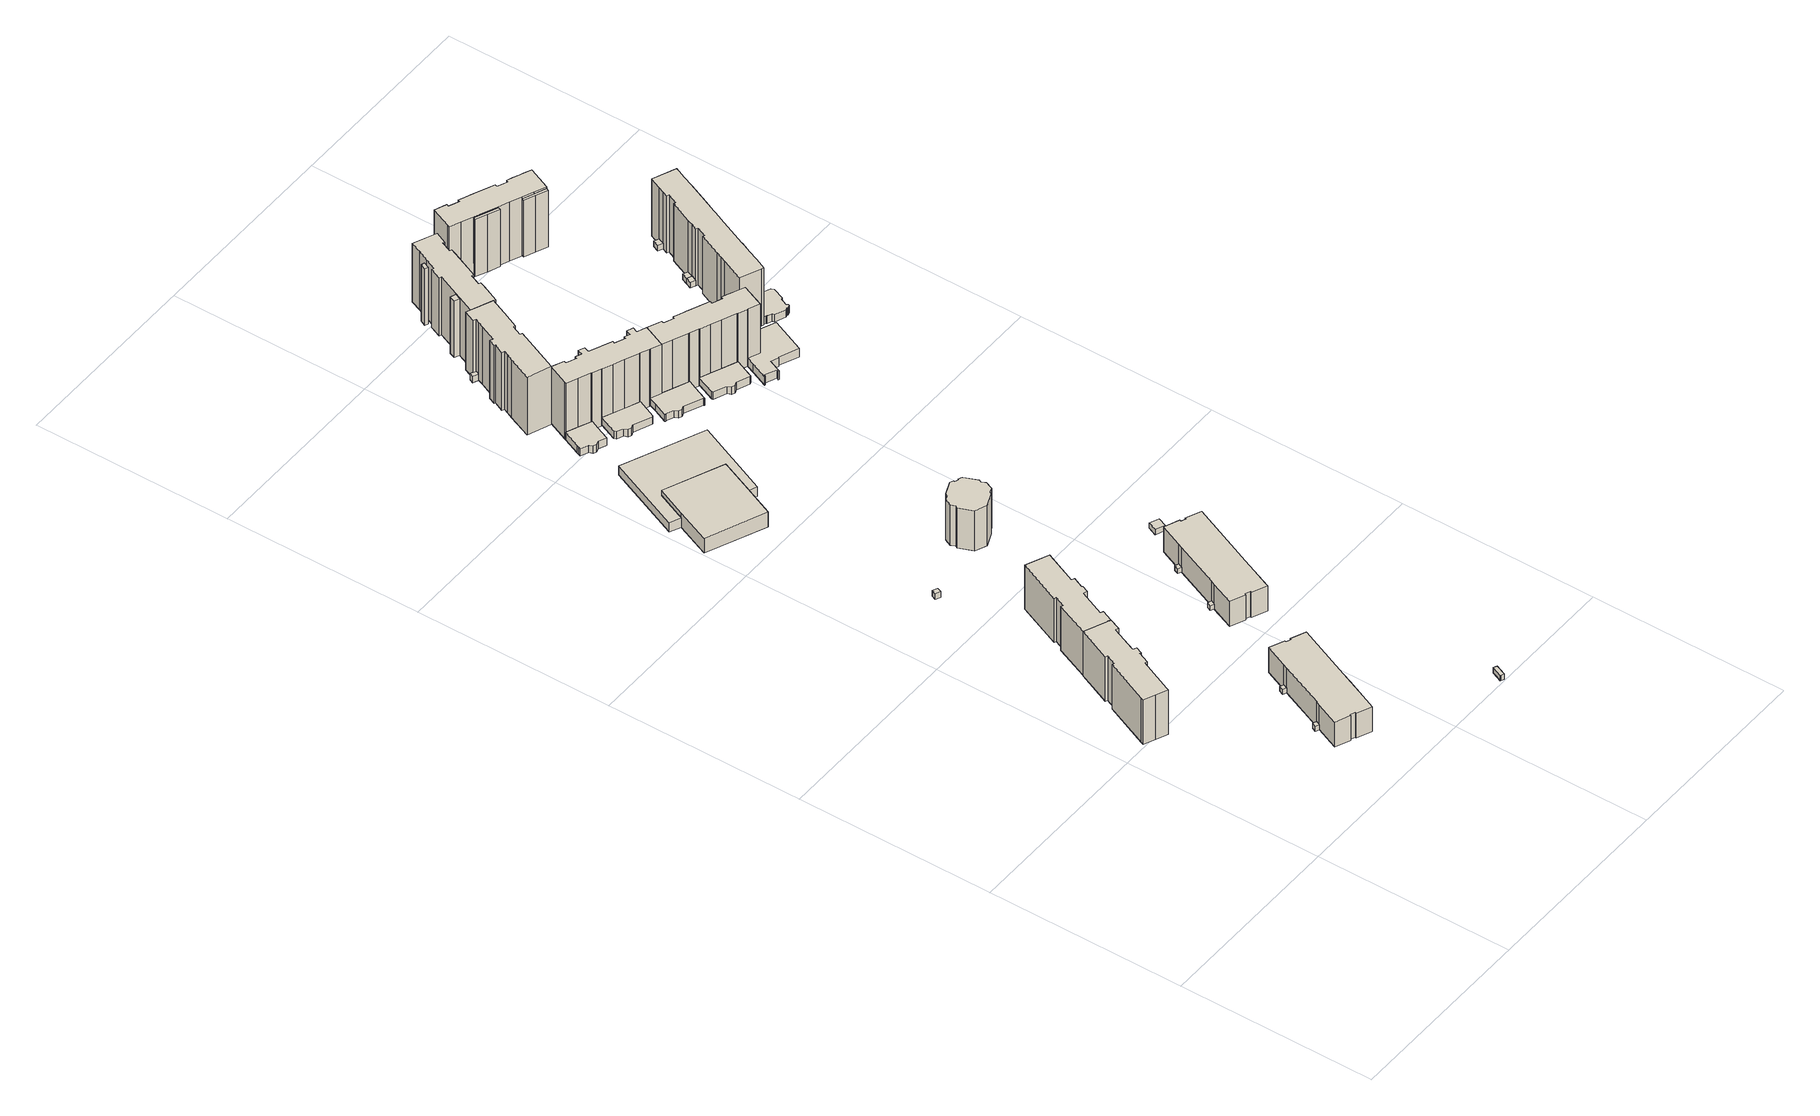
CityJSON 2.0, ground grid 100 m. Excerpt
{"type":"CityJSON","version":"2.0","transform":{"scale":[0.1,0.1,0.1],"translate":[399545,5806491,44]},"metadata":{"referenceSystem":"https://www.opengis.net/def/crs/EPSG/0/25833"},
"CityObjects":{
"building1":{"type":"Building","attributes":{"Gemeindeschluessel":"11000009","BezugspunktDach":"2200","function":"31001_1010","measuredHeight":25.86,"storeysAboveGround":8},"address":[{"country":"Germany","locality":"Berlin","thoroughfareNumber":"9, 9A","thoroughfareName":"Uranusstraße"}],"geometry":[{"type":"Solid","lod":"1","boundaries":[[[[0,1,2,3,4,5,6,7,8,9,10,11,12,13,14,15,16,17,18,19,20]],[[21,22,23,24,25,26,27,28,29,30,31,32,33,34,35,36,37,38,39,40,41]],[[21,41,20,19]],[[22,21,19,18]],[[23,22,18,17]],[[24,23,17,16]],[[25,24,16,15]],[[26,25,15,14]],[[27,26,14,13]],[[28,27,13,12]],[[29,28,12,11]],[[30,29,11,10]],[[31,30,10,9]],[[32,31,9,8]],[[33,32,8,7]],[[34,33,7,6]],[[35,34,6,5]],[[36,35,5,4]],[[37,36,4,3]],[[38,37,3,2]],[[39,38,2,1]],[[40,39,1,0]],[[41,40,0,20]]]]}]},
"building2":{"type":"Building","attributes":{"Gemeindeschluessel":"11000009","BezugspunktDach":"2200","function":"51009_1610","measuredHeight":2.92,"storeysAboveGround":0},"address":[{"country":"Germany","locality":"Berlin"}],"geometry":[{"type":"Solid","lod":"1","boundaries":[[[[42,43,44,45]],[[46,47,48,49]],[[46,49,45,44]],[[47,46,44,43]],[[48,47,43,42]],[[49,48,42,45]]]]}]},
"building3":{"type":"Building","attributes":{"name":"Anne-Frank-Schule","Gemeindeschluessel":"11000009","BezugspunktDach":"2200","function":"31001_3021","measuredHeight":14.34,"storeysAboveGround":4},"address":[{"country":"Germany","locality":"Berlin","thoroughfareNumber":"15","thoroughfareName":"Uranusstraße"}],"geometry":[{"type":"Solid","lod":"1","boundaries":[[[[50,51,52,53,54,55,56,57,58,59,60,61,62,63,64,65,66,67]],[[68,69,70,71,72,73,74,75,76,77,78,79,80,81,82,83,84,85]],[[68,85,67,66]],[[69,68,66,65]],[[70,69,65,64]],[[71,70,64,63]],[[72,71,63,62]],[[73,72,62,61]],[[74,73,61,60]],[[75,74,60,59]],[[76,75,59,58]],[[77,76,58,57]],[[78,77,57,56]],[[79,78,56,55]],[[80,79,55,54]],[[81,80,54,53]],[[82,81,53,52]],[[83,82,52,51]],[[84,83,51,50]],[[85,84,50,67]]]]}]},
"building4":{"type":"Building","attributes":{"Gemeindeschluessel":"11000009","BezugspunktDach":"2200","function":"51009_1610","measuredHeight":2.72,"storeysAboveGround":0},"address":[{"country":"Germany","locality":"Berlin"}],"geometry":[{"type":"Solid","lod":"1","boundaries":[[[[86,87,88,89]],[[90,71,70,91]],[[90,91,89,88]],[[71,90,88,87]],[[70,71,87,86]],[[91,70,86,89]]]]}]},
"building5":{"type":"Building","attributes":{"Gemeindeschluessel":"11000009","BezugspunktDach":"2200","function":"31001_1010","measuredHeight":25.48,"storeysAboveGround":8},"address":[{"country":"Germany","locality":"Berlin","thoroughfareNumber":"11, 11A","thoroughfareName":"Uranusstraße"}],"geometry":[{"type":"Solid","lod":"1","boundaries":[[[[13,92,93,94,95,96,97,98,99,100,101,102,103,104,105,106,107,14]],[[108,109,110,111,112,113,114,115,116,117,118,119,120,121,122,123,124,125]],[[108,125,14,107]],[[109,108,107,106]],[[110,109,106,105]],[[111,110,105,104]],[[112,111,104,103]],[[113,112,103,102]],[[114,113,102,101]],[[115,114,101,100]],[[116,115,100,99]],[[117,116,99,98]],[[118,117,98,97]],[[119,118,97,96]],[[120,119,96,95]],[[121,120,95,94]],[[122,121,94,93]],[[123,122,93,92]],[[124,123,92,13]],[[125,124,13,14]]]]}]},
"building6":{"type":"Building","attributes":{"Gemeindeschluessel":"11000009","BezugspunktDach":"2200","function":"51009_1610","measuredHeight":3.54,"storeysAboveGround":0},"address":[{"country":"Germany","locality":"Berlin"}],"geometry":[{"type":"Solid","lod":"1","boundaries":[[[[126,127,128,129]],[[130,131,132,133]],[[130,133,129,128]],[[131,130,128,127]],[[132,131,127,126]],[[133,132,126,129]]]]}]},
"building7":{"type":"Building","attributes":{"Gemeindeschluessel":"11000009","BezugspunktDach":"2200","function":"51009_1610","measuredHeight":3.27,"storeysAboveGround":0},"address":[{"country":"Germany","locality":"Berlin"}],"geometry":[{"type":"Solid","lod":"1","boundaries":[[[[134,135,136,137]],[[138,139,140,141]],[[138,141,137,136]],[[139,138,136,135]],[[140,139,135,134]],[[141,140,134,137]]]]}]},
"building8":{"type":"Building","attributes":{"Gemeindeschluessel":"11000009","function":"31001_2052"},"address":[{"country":"Germany","locality":"Berlin","thoroughfareNumber":"1","thoroughfareName":"Siriusstraße"}],"children":["building8-1","building8-2"]},
"building8-1":{"type":"BuildingPart","attributes":{"BezugspunktDach":"2200","measuredHeight":8.56,"storeysAboveGround":2},"parents":["building8"],"geometry":[{"type":"MultiSurface","lod":"1","boundaries":[[[142,143,144,145,146,147]],[[148,149,150,151,152,153]],[[148,153,147,146]],[[149,148,146,145],[154,155,156,157]],[[158,156,155,159,150,149,145,144]],[[160,158,144,143]],[[151,150,161,159,162]],[[152,151,143,142]],[[153,152,142,147]],[[156,155,154,157]],[[159,155,156,158]],[[162,159,161,158,160]]]}]},
"building8-2":{"type":"BuildingPart","attributes":{"BezugspunktDach":"2200","measuredHeight":5.37,"storeysAboveGround":2},"parents":["building8"],"geometry":[{"type":"MultiSurface","lod":"1","boundaries":[[[157,156,158,160,163,164,165,166]],[[167,168,169,162,159,155,154,170]],[[167,170,166,165]],[[168,167,165,164]],[[169,168,164,163]],[[162,169,163,160]],[[170,154,157,166]],[[162,160,158,159]],[[159,158,156,155]],[[155,171,156,157,154]]]}]},
"building9":{"type":"Building","attributes":{"Gemeindeschluessel":"11000009","BezugspunktDach":"2200","function":"51009_1610","measuredHeight":2.74,"storeysAboveGround":0},"address":[{"country":"Germany","locality":"Berlin"}],"geometry":[{"type":"Solid","lod":"1","boundaries":[[[[172,173,174,175]],[[176,177,178,179]],[[176,179,175,174]],[[177,176,174,173]],[[178,177,173,172]],[[179,178,172,175]]]]}]},
"building10":{"type":"Building","attributes":{"Gemeindeschluessel":"11000009","BezugspunktDach":"2200","function":"51009_1610","measuredHeight":3,"storeysAboveGround":0},"address":[{"country":"Germany","locality":"Berlin"}],"geometry":[{"type":"Solid","lod":"1","boundaries":[[[[180,181,182,183,184]],[[185,186,187,188,189]],[[185,189,184,183]],[[186,185,183,182]],[[187,186,182,181]],[[188,187,181,180]],[[189,188,180,184]]]]}]},
"building11":{"type":"Building","attributes":{"Gemeindeschluessel":"11000009","BezugspunktDach":"2200","function":"31001_1022","measuredHeight":23.36,"storeysAboveGround":8},"address":[{"country":"Germany","locality":"Berlin","thoroughfareNumber":"10","thoroughfareName":"Siriusstraße"}],"geometry":[{"type":"Solid","lod":"1","boundaries":[[[[190,191,192,193,194,195,196,197,198,199,200,201,202,203,204,205,206,207,208,209]],[[210,211,212,213,214,215,216,217,218,219,220,221,222,223,224,225,226,227,228,229]],[[210,229,209,208]],[[211,210,208,207]],[[212,211,207,206]],[[213,212,206,205]],[[214,213,205,204]],[[215,214,204,203]],[[216,215,203,202]],[[217,216,202,201]],[[218,217,201,200]],[[219,218,200,199]],[[220,219,199,198]],[[221,220,198,197]],[[222,221,197,196]],[[223,222,196,195]],[[224,223,195,194]],[[225,224,194,193]],[[226,225,193,192]],[[227,226,192,191]],[[228,227,191,190]],[[229,228,190,209]]]]}]},
"building12":{"type":"Building","attributes":{"Gemeindeschluessel":"11000009","BezugspunktDach":"2200","function":"31001_2054","measuredHeight":4.34,"storeysAboveGround":1},"address":[{"country":"Germany","locality":"Berlin","thoroughfareNumber":"233 (2)","thoroughfareName":"Schönefelder Chaussee"}],"geometry":[{"type":"Solid","lod":"1","boundaries":[[[[230,231,232,233,234,235,236,237,238,239,240,241,242,243]],[[244,245,246,247,248,249,250,251,252,253,254,255,256,257]],[[244,257,243,242]],[[245,244,242,241]],[[246,245,241,240]],[[247,246,240,239]],[[248,247,239,238]],[[249,248,238,237]],[[250,249,237,236]],[[251,250,236,235]],[[252,251,235,234]],[[253,252,234,233]],[[254,253,233,232]],[[255,254,232,231]],[[256,255,231,230]],[[257,256,230,243]]]]}]},
"building13":{"type":"Building","attributes":{"Gemeindeschluessel":"11000009","BezugspunktDach":"2200","function":"31001_3021","measuredHeight":14.49,"storeysAboveGround":4},"address":[{"country":"Germany","locality":"Berlin","thoroughfareNumber":"17","thoroughfareName":"Uranusstraße"}],"geometry":[{"type":"Solid","lod":"1","boundaries":[[[[258,259,260,261,262,263,264,265,266,267,268,269,270,271,272,273,274,275]],[[276,277,278,279,280,281,282,283,284,285,286,287,288,289,290,291,292,293]],[[276,293,275,274]],[[277,276,274,273]],[[278,277,273,272]],[[279,278,272,271]],[[280,279,271,270]],[[281,280,270,269]],[[282,281,269,268]],[[283,282,268,267]],[[284,283,267,266]],[[285,284,266,265]],[[286,285,265,264]],[[287,286,264,263]],[[288,287,263,262]],[[289,288,262,261]],[[290,289,261,260]],[[291,290,260,259]],[[292,291,259,258]],[[293,292,258,275]]]]}]},
"building14":{"type":"Building","attributes":{"Gemeindeschluessel":"11000009","BezugspunktDach":"2200","function":"51009_1610","measuredHeight":2.7,"storeysAboveGround":0},"address":[{"country":"Germany","locality":"Berlin"}],"geometry":[{"type":"Solid","lod":"1","boundaries":[[[[294,295,296,297]],[[298,299,300,301]],[[298,301,297,296]],[[299,298,296,295]],[[300,299,295,294]],[[301,300,294,297]]]]}]},
"building15":{"type":"Building","attributes":{"Gemeindeschluessel":"11000009","BezugspunktDach":"2200","function":"51009_1610","measuredHeight":3.54,"storeysAboveGround":0},"address":[{"country":"Germany","locality":"Berlin"}],"geometry":[{"type":"Solid","lod":"1","boundaries":[[[[302,303,304,305]],[[306,307,308,309]],[[306,309,305,304]],[[307,306,304,303]],[[308,307,303,302]],[[309,308,302,305]]]]}]},
"building16":{"type":"Building","attributes":{"Gemeindeschluessel":"11000009","BezugspunktDach":"2200","function":"31001_2054","measuredHeight":4.31,"storeysAboveGround":1},"address":[{"country":"Germany","locality":"Berlin","thoroughfareNumber":"233 (3)","thoroughfareName":"Schönefelder Chaussee"}],"geometry":[{"type":"Solid","lod":"1","boundaries":[[[[310,311,312,313,314,315,316,317,318,319,320,321,322,323]],[[324,325,326,327,328,329,330,331,332,333,334,335,336,337]],[[324,337,323,322]],[[325,324,322,321]],[[326,325,321,320]],[[327,326,320,319]],[[328,327,319,318]],[[329,328,318,317]],[[330,329,317,316]],[[331,330,316,315]],[[332,331,315,314]],[[333,332,314,313]],[[334,333,313,312]],[[335,334,312,311]],[[336,335,311,310]],[[337,336,310,323]]]]}]},
"building17":{"type":"Building","attributes":{"Gemeindeschluessel":"11000009","BezugspunktDach":"2200","function":"31001_1010","measuredHeight":33.63,"storeysAboveGround":11},"address":[{"country":"Germany","locality":"Berlin","thoroughfareNumber":"229, 231","thoroughfareName":"Schönefelder Chaussee"}],"geometry":[{"type":"Solid","lod":"1","boundaries":[[[[338,339,340,341,342,343,344,345,346,347,348,349,350,351,352,353,354,355,356,357,358,359,360,361,362,363]],[[364,365,366,367,368,369,370,371,372,373,374,375,376,377,378,379,380,381,382,383,384,385,386,387,388,389]],[[364,389,363,362]],[[365,364,362,361]],[[366,365,361,360]],[[367,366,360,359]],[[368,367,359,358]],[[369,368,358,357]],[[370,369,357,356]],[[371,370,356,355]],[[372,371,355,354]],[[373,372,354,353]],[[374,373,353,352]],[[375,374,352,351]],[[376,375,351,350]],[[377,376,350,349]],[[378,377,349,348]],[[379,378,348,347]],[[380,379,347,346]],[[381,380,346,345]],[[382,381,345,344]],[[383,382,344,343]],[[384,383,343,342]],[[385,384,342,341]],[[386,385,341,340]],[[387,386,340,339]],[[388,387,339,338]],[[389,388,338,363]]]]}]},
"building18":{"type":"Building","attributes":{"Gemeindeschluessel":"11000009","BezugspunktDach":"2200","function":"51009_1610","measuredHeight":3.33,"storeysAboveGround":0},"address":[{"country":"Germany","locality":"Berlin"}],"geometry":[{"type":"Solid","lod":"1","boundaries":[[[[390,391,392,393]],[[394,395,396,397]],[[394,397,393,392]],[[395,394,392,391]],[[396,395,391,390]],[[397,396,390,393]]]]}]},
"building19":{"type":"Building","attributes":{"Gemeindeschluessel":"11000009","BezugspunktDach":"2200","function":"31001_1010","measuredHeight":33.06,"storeysAboveGround":11},"address":[{"country":"Germany","locality":"Berlin","thoroughfareNumber":"233, 235","thoroughfareName":"Schönefelder Chaussee"}],"geometry":[{"type":"Solid","lod":"1","boundaries":[[[[398,399,400,401,402,403,404,405,406,407,408,409,410,411,412,413,414,415,416,417,418,419,420,421,422,423,424,425,426,427,428,338,429,430]],[[431,432,433,434,435,436,397,396,395,437,438,439,440,441,442,443,444,445,446,447,448,449,450,451,452,453,454,455,456,457,458,459,460,461]],[[431,461,430,429]],[[432,431,429,338]],[[433,432,338,428]],[[434,433,428,427]],[[435,434,427,426]],[[436,435,426,425]],[[397,436,425,424]],[[396,397,424,423]],[[395,396,423,422]],[[437,395,422,421]],[[438,437,421,420]],[[439,438,420,419]],[[440,439,419,418]],[[441,440,418,417]],[[442,441,417,416]],[[443,442,416,415]],[[444,443,415,414]],[[445,444,414,413]],[[446,445,413,412]],[[447,446,412,411]],[[448,447,411,410]],[[449,448,410,409]],[[450,449,409,408]],[[451,450,408,407]],[[452,451,407,406]],[[453,452,406,405]],[[454,453,405,404]],[[455,454,404,403]],[[456,455,403,402]],[[457,456,402,401]],[[458,457,401,400]],[[459,458,400,399]],[[460,459,399,398]],[[461,460,398,430]]]]}]},
"building20":{"type":"Building","attributes":{"Gemeindeschluessel":"11000009","BezugspunktDach":"2200","function":"51009_1610","measuredHeight":3.75,"storeysAboveGround":0},"address":[{"country":"Germany","locality":"Berlin"}],"geometry":[{"type":"Solid","lod":"1","boundaries":[[[[462,463,464,465,466]],[[467,375,374,373,468]],[[467,468,466,465]],[[375,467,465,464]],[[374,375,464,463]],[[373,374,463,462]],[[468,373,462,466]]]]}]},
"building21":{"type":"Building","attributes":{"Gemeindeschluessel":"11000009","BezugspunktDach":"2200","function":"31001_2000","measuredHeight":3.09,"storeysAboveGround":1},"address":[{"country":"Germany","locality":"Berlin","thoroughfareNumber":"17 (2)","thoroughfareName":"Uranusstraße"}],"geometry":[{"type":"Solid","lod":"1","boundaries":[[[[469,470,471,472]],[[473,474,475,476]],[[473,476,472,471]],[[474,473,471,470]],[[475,474,470,469]],[[476,475,469,472]]]]}]},
"building22":{"type":"Building","attributes":{"Gemeindeschluessel":"11000009","BezugspunktDach":"2200","function":"31001_2054","measuredHeight":4.11,"storeysAboveGround":1},"address":[{"country":"Germany","locality":"Berlin","thoroughfareNumber":"237 (1)","thoroughfareName":"Schönefelder Chaussee"}],"geometry":[{"type":"Solid","lod":"1","boundaries":[[[[477,478,479,480,481,482,483,484,485,486,487,488,489,490,491,492,493,494]],[[495,496,497,498,499,500,501,502,503,504,505,506,507,508,509,510,511,512]],[[495,512,494,493]],[[496,495,493,492]],[[497,496,492,491]],[[498,497,491,490]],[[499,498,490,489]],[[500,499,489,488]],[[501,500,488,487]],[[502,501,487,486]],[[503,502,486,485]],[[504,503,485,484]],[[505,504,484,483]],[[506,505,483,482]],[[507,506,482,481]],[[508,507,481,480]],[[509,508,480,479]],[[510,509,479,478]],[[511,510,478,477]],[[512,511,477,494]]]]}]},
"building23":{"type":"Building","attributes":{"Gemeindeschluessel":"11000009","BezugspunktDach":"2200","function":"51009_1610","measuredHeight":32.9,"storeysAboveGround":0},"address":[{"country":"Germany","locality":"Berlin"}],"geometry":[{"type":"Solid","lod":"1","boundaries":[[[[513,514,515,516]],[[517,518,519,520]],[[517,520,516,515]],[[518,517,515,514]],[[519,518,514,513]],[[520,519,513,516]]]]}]},
"building24":{"type":"Building","attributes":{"Gemeindeschluessel":"11000009","BezugspunktDach":"2200","function":"51009_1610","measuredHeight":2.91,"storeysAboveGround":0},"address":[{"country":"Germany","locality":"Berlin"}],"geometry":[{"type":"Solid","lod":"1","boundaries":[[[[521,522,523,524]],[[525,526,527,528]],[[525,528,524,523]],[[526,525,523,522]],[[527,526,522,521]],[[528,527,521,524]]]]}]},
"building25":{"type":"Building","attributes":{"Gemeindeschluessel":"11000009","BezugspunktDach":"2200","function":"31001_1010","measuredHeight":33.84,"storeysAboveGround":11},"address":[{"country":"Germany","locality":"Berlin","thoroughfareNumber":"225, 227","thoroughfareName":"Schönefelder Chaussee"}],"geometry":[{"type":"Solid","lod":"1","boundaries":[[[[347,529,530,531,532,533,534,535,536,537,538,539,540,541,542,543,544,545,546,547,548,549,550,348]],[[551,552,553,554,555,556,557,558,559,560,561,562,563,564,565,566,567,568,569,570,571,572,573,574]],[[551,574,348,550]],[[552,551,550,549]],[[553,552,549,548]],[[554,553,548,547]],[[555,554,547,546]],[[556,555,546,545]],[[557,556,545,544]],[[558,557,544,543]],[[559,558,543,542]],[[560,559,542,541]],[[561,560,541,540]],[[562,561,540,539]],[[563,562,539,538]],[[564,563,538,537]],[[565,564,537,536]],[[566,565,536,535]],[[567,566,535,534]],[[568,567,534,533]],[[569,568,533,532]],[[570,569,532,531]],[[571,570,531,530]],[[572,571,530,529]],[[573,572,529,347]],[[574,573,347,348]]]]}]},
"building26":{"type":"Building","attributes":{"Gemeindeschluessel":"11000009","BezugspunktDach":"2200","function":"51009_1610","measuredHeight":32.73,"storeysAboveGround":0},"address":[{"country":"Germany","locality":"Berlin"}],"geometry":[{"type":"Solid","lod":"1","boundaries":[[[[575,576,577,578]],[[579,580,581,582]],[[579,582,578,577]],[[580,579,577,576]],[[581,580,576,575]],[[582,581,575,578]]]]}]},
"building27":{"type":"Building","attributes":{"Gemeindeschluessel":"11000009","BezugspunktDach":"2200","function":"31001_2054","measuredHeight":4.17,"storeysAboveGround":1},"address":[{"country":"Germany","locality":"Berlin","thoroughfareNumber":"237 (2)","thoroughfareName":"Schönefelder Chaussee"}],"geometry":[{"type":"Solid","lod":"1","boundaries":[[[[583,584,585,586,587,588,589,590,591,592,593,594,595,596]],[[597,598,599,600,601,602,603,604,605,606,607,608,609,610]],[[597,610,596,595]],[[598,597,595,594]],[[599,598,594,593]],[[600,599,593,592]],[[601,600,592,591]],[[602,601,591,590]],[[603,602,590,589]],[[604,603,589,588]],[[605,604,588,587]],[[606,605,587,586]],[[607,606,586,585]],[[608,607,585,584]],[[609,608,584,583]],[[610,609,583,596]]]]}]},
"building28":{"type":"Building","attributes":{"Gemeindeschluessel":"11000009","BezugspunktDach":"2200","function":"51009_1610","measuredHeight":3.23,"storeysAboveGround":0},"address":[{"country":"Germany","locality":"Berlin"}],"geometry":[{"type":"Solid","lod":"1","boundaries":[[[[611,612,613,614]],[[615,616,617,618]],[[615,618,614,613]],[[616,615,613,612]],[[617,616,612,611]],[[618,617,611,614]]]]}]},
"building29":{"type":"Building","attributes":{"Gemeindeschluessel":"11000009","function":"31001_1010"},"address":[{"country":"Germany","locality":"Berlin","thoroughfareNumber":"237, 239","thoroughfareName":"Schönefelder Chaussee"}],"children":["building29-1","building29-2","building29-3"]},
"building29-1":{"type":"BuildingPart","attributes":{"BezugspunktDach":"2200","measuredHeight":3.11,"storeysAboveGround":1},"parents":["building29"],"geometry":[{"type":"MultiSurface","lod":"1","boundaries":[[[619,620,621,622]],[[623,624,625,626]],[[623,626,622,621]],[[624,623,621,620]],[[625,624,620,619]],[[626,625,627,628]],[[628,627,619,622]]]}]},
"building29-2":{"type":"BuildingPart","attributes":{"BezugspunktDach":"2200","measuredHeight":33.02,"storeysAboveGround":1},"parents":["building29"],"geometry":[{"type":"MultiSurface","lod":"1","boundaries":[[[629,630,631,632,633,634,635,636,637,638,639,640,641,642,643,644,645,646,647,648,649,650,651,652,653,654,655,411,410,409]],[[656,657,658,659,660,661,662,663,664,665,666,667,668,669,628,627,670,671,672,673,674,675,676,677,678,679,680,681,682,683]],[[656,683,409,410]],[[657,656,410,411]],[[658,657,411,655]],[[659,658,655,654]],[[660,659,654,653]],[[661,660,653,652]],[[662,661,652,651]],[[663,662,651,650]],[[684,611,663,650,649]],[[665,664,649,648]],[[666,665,648,647]],[[667,666,647,646]],[[668,667,646,645]],[[669,668,645,644]],[[628,669,644,643]],[[627,619,622,643,642]],[[670,627,642,641]],[[671,670,641,640]],[[672,671,640,639]],[[673,672,639,638]],[[674,673,638,637]],[[675,674,637,636]],[[676,675,636,635]],[[677,676,635,634]],[[678,677,634,633]],[[679,678,633,632]],[[680,679,632,631]],[[681,680,631,630]],[[682,681,630,629]],[[683,682,629,409]],[[664,663,611,684]],[[628,622,619,627]]]}]},
"building29-3":{"type":"BuildingPart","attributes":{"BezugspunktDach":"2200","measuredHeight":3.18,"storeysAboveGround":1},"parents":["building29"],"geometry":[{"type":"MultiSurface","lod":"1","boundaries":[[[684,685,612,611]],[[686,687,664,663]],[[686,663,611,612]],[[687,686,612,685]],[[664,687,685,684]],[[663,664,684,664,663,611]]]}]},
"building30":{"type":"Building","attributes":{"Gemeindeschluessel":"11000009","BezugspunktDach":"2200","function":"51009_1610","measuredHeight":3.12,"storeysAboveGround":0},"address":[{"country":"Germany","locality":"Berlin"}],"geometry":[{"type":"Solid","lod":"1","boundaries":[[[[622,621,688,689]],[[690,623,626,691]],[[690,691,689,688]],[[623,690,688,621]],[[626,623,621,622]],[[691,626,622,689]]]]}]},
"building31":{"type":"Building","attributes":{"Gemeindeschluessel":"11000009","BezugspunktDach":"2200","function":"31001_2054","measuredHeight":4.78,"storeysAboveGround":1},"address":[{"country":"Germany","locality":"Berlin","thoroughfareNumber":"237 (3)","thoroughfareName":"Schönefelder Chaussee"}],"geometry":[{"type":"Solid","lod":"1","boundaries":[[[[692,693,694,695,696,697,698,699,700,701,702,703,704,705,706,707,708,709,710,711,712,713,714,715,716,717,718,719,720]],[[721,673,672,671,670,722,723,724,725,726,727,728,729,730,731,732,733,734,735,736,737,738,739,740,741,742,743,744,745]],[[721,745,720,719]],[[673,721,719,718]],[[672,673,718,717]],[[671,672,717,716]],[[670,671,716,715]],[[722,670,715,714]],[[723,722,714,713]],[[724,723,713,712]],[[725,724,712,711]],[[726,725,711,710]],[[727,726,710,709]],[[728,727,709,708]],[[729,728,708,707]],[[730,729,707,706]],[[731,730,706,705]],[[732,731,705,704]],[[733,732,704,703]],[[734,733,703,702]],[[735,734,702,701]],[[736,735,701,700]],[[737,736,700,699]],[[738,737,699,698]],[[739,738,698,697]],[[740,739,697,696]],[[741,740,696,695]],[[742,741,695,694]],[[743,742,694,693]],[[744,743,693,692]],[[745,744,692,720]]]]}]},
"building32":{"type":"Building","attributes":{"Gemeindeschluessel":"11000009","BezugspunktDach":"2200","function":"51009_1610","measuredHeight":3.01,"storeysAboveGround":0},"address":[{"country":"Germany","locality":"Berlin"}],"geometry":[{"type":"Solid","lod":"1","boundaries":[[[[746,747,748,749]],[[750,751,752,753]],[[750,753,749,748]],[[751,750,748,747]],[[752,751,747,746]],[[753,752,746,749]]]]}]},
"building33":{"type":"Building","attributes":{"Gemeindeschluessel":"11000009","function":"31001_1010"},"address":[{"country":"Germany","locality":"Berlin","thoroughfareNumber":"221, 223","thoroughfareName":"Schönefelder Chaussee"}],"children":["building33-1","building33-2","building33-3","building33-4","building33-5"]},
"building33-1":{"type":"BuildingPart","attributes":{"BezugspunktDach":"2200","measuredHeight":34.42,"storeysAboveGround":1},"parents":["building33"],"geometry":[{"type":"MultiSurface","lod":"1","boundaries":[[[754,755,756,757,758,759]],[[760,761,762,763,764,765]],[[760,765,759,758]],[[763,762,756,755]],[[764,763,755,754]],[[765,764,754,759]],[[761,760,758,757]],[[762,761,757,756,766]]]}]},
"building33-2":{"type":"BuildingPart","attributes":{"BezugspunktDach":"2200","measuredHeight":34.19,"storeysAboveGround":1},"parents":["building33"],"geometry":[{"type":"MultiSurface","lod":"1","boundaries":[[[767,768,769,770,771,772,773,774,775,776,777,778,779,780,781,782,783,784,785,786,787,788,789,790,791]],[[792,793,794,795,796,797,798,799,800,801,802,803,804,805,806,807,808,809,810,811,812,813,814,815,816]],[[792,816,791,790]],[[793,792,790,789]],[[794,793,789,788]],[[795,794,788,787]],[[796,795,787,786]],[[797,796,786,785]],[[798,797,785,784]],[[817,818,784,783]],[[799,798,819,820,821,822]],[[800,799,783,782]],[[801,800,782,781]],[[802,801,781,780]],[[803,802,780,779]],[[804,803,779,778]],[[823,824,778,777]],[[805,804,825,826]],[[806,805,777,776]],[[807,806,776,775]],[[808,807,775,774]],[[809,808,774,773],[756,762,761,757]],[[758,757,773,772]],[[810,809,761,760]],[[811,810,772,771]],[[812,811,771,770]],[[813,812,770,769],[827,828,829,830]],[[831,832,829,828,833,814,813,769,768]],[[815,814,768,767]],[[816,815,767,791]],[[822,821,820,819,818,817]],[[826,825,824,823]],[[834,761,762,756,757]],[[760,761,757,758]],[[829,828,827,830]],[[833,828,829,832,831]]]}]},
"building33-3":{"type":"BuildingPart","attributes":{"BezugspunktDach":"2200","measuredHeight":33.19,"storeysAboveGround":1},"parents":["building33"],"geometry":[{"type":"MultiSurface","lod":"1","boundaries":[[[835,836,830,829,832,837]],[[833,828,827,838,839,840]],[[833,840,837,832]],[[838,827,830,836]],[[839,838,836,835]],[[840,839,835,837]],[[828,833,841,832,829]],[[827,828,829,830]]]}]},
"building33-4":{"type":"BuildingPart","attributes":{"BezugspunktDach":"2200","measuredHeight":4.21,"storeysAboveGround":1},"parents":["building33"],"geometry":[{"type":"Solid","lod":"1","boundaries":[[[[823,842,843,824]],[[844,845,826,825]],[[844,825,824,843]],[[845,844,843,842]],[[826,845,842,823]],[[825,826,823,824]]]]}]},
"building33-5":{"type":"BuildingPart","attributes":{"BezugspunktDach":"2200","measuredHeight":5.75,"storeysAboveGround":1},"parents":["building33"],"geometry":[{"type":"Solid","lod":"1","boundaries":[[[[817,846,847,818]],[[848,849,821,820]],[[848,820,818,847]],[[849,848,847,846]],[[821,849,846,817]],[[820,821,817,818]]]]}]},
"building34":{"type":"Building","attributes":{"Gemeindeschluessel":"11000009","BezugspunktDach":"2200","function":"31001_2054","measuredHeight":4.25,"storeysAboveGround":1},"address":[{"country":"Germany","locality":"Berlin","thoroughfareNumber":"241 (1)","thoroughfareName":"Schönefelder Chaussee"}],"geometry":[{"type":"Solid","lod":"1","boundaries":[[[[850,851,852,853,854,855,856,857,858,859,860,861,862,863,864,865,866,867,868,869,870,871,872,873]],[[874,875,876,877,878,879,880,881,882,883,884,885,886,887,888,889,890,891,892,893,894,895,896,897]],[[874,897,873,872]],[[875,874,872,871]],[[876,875,871,870]],[[877,876,870,869]],[[878,877,869,868]],[[879,878,868,867]],[[880,879,867,866]],[[881,880,866,865]],[[882,881,865,864]],[[883,882,864,863]],[[884,883,863,862]],[[885,884,862,861]],[[886,885,861,860]],[[887,886,860,859]],[[888,887,859,858]],[[889,888,858,857]],[[890,889,857,856]],[[891,890,856,855]],[[892,891,855,854]],[[893,892,854,853]],[[894,893,853,852]],[[895,894,852,851]],[[896,895,851,850]],[[897,896,850,873]]]]}]},
"building35":{"type":"Building","attributes":{"Gemeindeschluessel":"11000009","BezugspunktDach":"2200","function":"51009_1610","measuredHeight":3.16,"storeysAboveGround":0},"address":[{"country":"Germany","locality":"Berlin"}],"geometry":[{"type":"Solid","lod":"1","boundaries":[[[[898,899,900,901]],[[902,903,904,905]],[[902,905,901,900]],[[903,902,900,899]],[[904,903,899,898]],[[905,904,898,901]]]]}]},
"building36":{"type":"Building","attributes":{"Gemeindeschluessel":"11000009","BezugspunktDach":"2200","function":"51009_1610","measuredHeight":5.32,"storeysAboveGround":0},"address":[{"country":"Germany","locality":"Berlin"}],"geometry":[{"type":"Solid","lod":"1","boundaries":[[[[906,907,908,909]],[[910,844,825,911]],[[910,911,909,908]],[[844,910,908,907]],[[825,844,907,906]],[[911,825,906,909]]]]}]},
"building37":{"type":"Building","attributes":{"Gemeindeschluessel":"11000009","function":"31001_1010"},"address":[{"country":"Germany","locality":"Berlin","thoroughfareNumber":"241, 243, 245","thoroughfareName":"Schönefelder Chaussee"}],"children":["building37-1","building37-2","building37-3","building37-4"]},
"building37-1":{"type":"BuildingPart","attributes":{"BezugspunktDach":"2200","measuredHeight":3,"storeysAboveGround":1},"parents":["building37"],"geometry":[{"type":"Solid","lod":"1","boundaries":[[[[747,912,913,748]],[[914,915,751,750]],[[914,750,748,913]],[[915,914,913,912]],[[750,751,747,748]],[[915,912,747,751]]]]}]},
"building37-2":{"type":"BuildingPart","attributes":{"BezugspunktDach":"2200","measuredHeight":33.2,"storeysAboveGround":1},"parents":["building37"],"geometry":[{"type":"MultiSurface","lod":"1","boundaries":[[[916,917,918,919,920,921,922,923,924,925,926,927,928,929,930,931,932,933,934,935,936,937,938,939,940,941,942,943,944,945,946,947,948,949,950]],[[951,952,953,954,955,956,957,958,959,960,961,962,963,964,965,966,967,968,969,970,971,972,973,974,975,976,977,978,979,980,981,982,983,984,985]],[[951,985,950,949]],[[952,951,949,948]],[[912,747,948,947]],[[953,952,751,915]],[[954,953,947,946]],[[955,954,946,945]],[[956,955,945,944]],[[957,956,944,943]],[[958,957,943,942]],[[986,899,942,941]],[[959,958,903,987]],[[960,959,941,940]],[[961,960,940,939]],[[962,961,939,938]],[[963,962,938,937]],[[964,963,937,936]],[[965,964,988,989,990,991,936,935]],[[966,965,935,934]],[[967,966,934,933]],[[968,967,933,932]],[[969,968,932,931]],[[970,969,931,930]],[[971,970,930,929]],[[972,971,929,928]],[[973,972,928,927]],[[974,973,927,926]],[[975,974,926,925]],[[976,975,925,924]],[[977,976,924,923]],[[978,977,923,922]],[[979,978,922,921]],[[980,979,921,920]],[[981,980,920,919]],[[982,981,919,918]],[[983,982,918,917]],[[984,983,917,916]],[[985,984,916,950]],[[915,751,747,912]],[[987,903,899,986]],[[991,990,989,988]]]}]},
"building37-3":{"type":"BuildingPart","attributes":{"BezugspunktDach":"2200","measuredHeight":3.15,"storeysAboveGround":1},"parents":["building37"],"geometry":[{"type":"MultiSurface","lod":"1","boundaries":[[[899,986,992,900]],[[993,987,903,902]],[[993,902,900,992]],[[987,993,992,986]],[[902,903,899,900]],[[994,903,987,986,899]]]}]},
"building37-4":{"type":"BuildingPart","attributes":{"BezugspunktDach":"2200","measuredHeight":3.19,"storeysAboveGround":1},"parents":["building37"],"geometry":[{"type":"MultiSurface","lod":"1","boundaries":[[[991,990,995,996]],[[997,989,988,998]],[[997,998,996,995]],[[989,997,995,990]],[[998,988,991,996]],[[989,999,990,991,988]]]}]}
},
"vertices":[
[180,981,281],[238,957,281],[244,971,281],[316,1137,281],[328,1132,281],[351,1187,281],[358,1184,281],[373,1219,281],[354,1227,281],[410,1358,281],[425,1352,281],[449,1408,281],[435,1414,281],[435,1415,281],[322,1464,281],[249,1295,281],[259,1290,281],[237,1239,281],[227,1244,281],[130,1020,281],[124,1006,281],[130,1020,23],[227,1244,23],[237,1239,23],[259,1290,23],[249,1295,23],[322,1464,23],[435,1415,23],[435,1414,23],[449,1408,23],[425,1352,23],[410,1358,23],[354,1227,23],[373,1219,23],[358,1184,23],[351,1187,23],[328,1132,23],[316,1137,23],[244,971,23],[238,957,23],[180,981,23],[124,1006,23],
[639,453,50],[648,475,50],[630,483,50],[621,461,50],[630,483,20],[648,475,20],[639,453,20],[621,461,20],
[662,306,165],[664,312,165],[690,301,165],[688,295,165],[761,263,165],[833,432,165],[856,485,165],[976,764,165],[903,796,165],[901,789,165],[875,800,165],[878,806,165],[804,838,165],[755,723,165],[745,701,165],[648,475,165],[639,453,165],[589,337,165],[639,453,21],[648,475,21],[745,701,21],[755,723,21],[804,838,21],[878,806,21],[875,800,21],[901,789,21],[903,796,21],[976,764,21],[856,485,21],[833,432,21],[761,263,21],[688,295,21],[690,301,21],[664,312,21],[662,306,21],[589,337,21],
[745,701,48],[755,723,48],[736,731,48],[727,709,48],[736,731,21],[727,709,21],
[436,1417,281],[450,1411,281],[474,1467,281],[460,1473,281],[516,1604,281],[535,1595,281],[550,1630,281],[545,1632,281],[569,1687,281],[555,1694,281],[626,1859,281],[513,1908,281],[416,1684,281],[427,1680,281],[405,1628,281],[394,1633,281],[394,1633,26],[405,1628,26],[427,1680,26],[416,1684,26],[513,1908,26],[626,1859,26],[555,1694,26],[569,1687,26],[545,1632,26],[550,1630,26],[535,1595,26],[516,1604,26],[460,1473,26],[474,1467,26],[450,1411,26],[436,1417,26],[435,1415,26],[322,1464,26],
[866,418,59],[889,471,59],[856,485,59],[833,432,59],[856,485,23],[889,471,23],[866,418,23],[833,432,23],
[362,2238,62],[370,2262,62],[346,2273,62],[336,2249,62],[346,2273,29],[370,2262,29],[362,2238,29],[336,2249,29],
[298,3099,105],[372,3270,105],[436,3420,105],[144,3546,105],[79,3395,105],[6,3224,105],[79,3395,19],[144,3546,19],[436,3420,19],[372,3270,19],[298,3099,19],[6,3224,19],[79,3395,20],[144,3546,20],[144,3546,74],[79,3395,74],[436,3420,74],[436,3420,20],[372,3270,74],[436,3420,65],[372,3270,20],
[426,3247,74],[591,3629,74],[189,3802,74],[25,3419,74],[189,3802,20],[591,3629,20],[426,3247,20],[25,3419,20],[144,3546,53],
[981,1250,59],[991,1272,59],[972,1280,59],[963,1258,59],[972,1280,31],[991,1272,31],[981,1250,31],[963,1258,31],
[1350,13,40],[1364,7,40],[1387,60,40],[1370,68,40],[1347,14,40],[1370,68,10],[1387,60,10],[1364,7,10],[1350,13,10],[1347,14,10],
[653,2370,268],[648,2358,268],[676,2288,268],[733,2264,268],[803,2292,268],[808,2303,268],[831,2311,268],[848,2350,268],[838,2372,268],[843,2384,268],[815,2453,268],[796,2461,268],[794,2456,268],[774,2464,268],[776,2470,268],[757,2478,268],[688,2449,268],[683,2437,268],[660,2429,268],[644,2392,268],[660,2429,35],[683,2437,35],[688,2449,35],[757,2478,35],[776,2470,35],[774,2464,35],[794,2456,35],[796,2461,35],[815,2453,35],[843,2384,35],[838,2372,35],[848,2350,35],[831,2311,35],[808,2303,35],[803,2292,35],[733,2264,35],[676,2288,35],[648,2358,35],[653,2370,35],[644,2392,35],
[223,3985,68],[230,3966,68],[247,3959,68],[266,3967,68],[305,3950,68],[334,4018,68],[353,4060,68],[349,4062,68],[289,4088,68],[235,4111,68],[231,4112,68],[193,4023,68],[189,4013,68],[184,4002,68],[189,4013,25],[193,4023,25],[231,4112,25],[235,4111,25],[289,4088,25],[349,4062,25],[353,4060,25],[334,4018,25],[305,3950,25],[266,3967,25],[247,3959,25],[230,3966,25],[223,3985,25],[184,4002,25],
[1005,1103,175],[1008,1110,175],[1034,1099,175],[1031,1092,175],[1104,1060,175],[1176,1228,175],[1199,1282,175],[1319,1561,175],[1245,1593,175],[1242,1586,175],[1217,1597,175],[1220,1604,175],[1146,1635,175],[1097,1520,175],[1087,1498,175],[991,1272,175],[981,1250,175],[931,1134,175],[981,1250,30],[991,1272,30],[1087,1498,30],[1097,1520,30],[1146,1635,30],[1220,1604,30],[1217,1597,30],[1242,1586,30],[1245,1593,30],[1319,1561,30],[1199,1282,30],[1176,1228,30],[1104,1060,30],[1031,1092,30],[1034,1099,30],[1008,1110,30],[1005,1103,30],[931,1134,30],
[1087,1498,59],[1097,1520,59],[1078,1528,59],[1069,1506,59],[1078,1528,32],[1097,1520,32],[1087,1498,32],[1069,1506,32],
[1209,1214,69],[1232,1268,69],[1199,1282,69],[1176,1228,69],[1199,1282,34],[1232,1268,34],[1209,1214,34],[1176,1228,34],
[362,3939,68],[394,3925,68],[401,3907,68],[417,3900,68],[436,3907,68],[527,3868,68],[532,3871,68],[573,3966,68],[570,3967,68],[500,3997,68],[449,4019,68],[399,4040,68],[397,4041,68],[357,3951,68],[397,4041,25],[399,4040,25],[449,4019,25],[500,3997,25],[570,3967,25],[573,3966,25],[532,3871,25],[527,3868,25],[436,3907,25],[417,3900,25],[401,3907,25],[394,3925,25],[362,3939,25],[357,3951,25],
[283,4224,350],[342,4361,350],[354,4388,350],[378,4445,350],[368,4450,350],[390,4501,350],[400,4497,350],[438,4583,350],[449,4609,350],[473,4665,350],[370,4709,350],[359,4714,350],[347,4718,350],[322,4661,350],[334,4656,350],[326,4637,350],[314,4607,350],[278,4525,350],[262,4532,350],[247,4498,350],[253,4495,350],[230,4445,350],[242,4440,350],[232,4417,350],[218,4386,350],[168,4269,350],[218,4386,14],[232,4417,14],[242,4440,14],[230,4445,14],[253,4495,14],[247,4498,14],[262,4532,14],[278,4525,14],[314,4607,14],[326,4637,14],[334,4656,14],[322,4661,14],[347,4718,14],[359,4714,14],[370,4709,14],[473,4665,14],[449,4609,14],[438,4583,14],[400,4497,14],[390,4501,14],[368,4450,14],[378,4445,14],[354,4388,14],[342,4361,14],[283,4224,14],[168,4269,14],
[421,4165,52],[432,4191,52],[405,4202,52],[394,4177,52],[405,4202,19],[432,4191,19],[421,4165,19],[394,4177,19],
[289,4088,350],[349,4062,350],[353,4060,350],[397,4041,350],[399,4040,350],[449,4019,350],[500,3997,350],[570,3967,350],[573,3966,350],[616,3947,350],[620,3945,350],[670,3924,350],[674,3935,350],[718,4038,350],[672,4057,350],[683,4082,350],[652,4095,350],[642,4070,350],[615,4082,350],[610,4071,350],[558,4093,350],[563,4104,350],[451,4152,350],[462,4177,350],[432,4191,350],[421,4165,350],[394,4177,350],[392,4178,350],[387,4167,350],[338,4188,350],[342,4199,350],[239,4122,350],[235,4111,350],[239,4122,19],[283,4224,19],[342,4199,19],[338,4188,19],[387,4167,19],[392,4178,19],[462,4177,19],[451,4152,19],[563,4104,19],[558,4093,19],[610,4071,19],[615,4082,19],[642,4070,19],[652,4095,19],[683,4082,19],[672,4057,19],[718,4038,19],[674,3935,19],[670,3924,19],[620,3945,19],[616,3947,19],[573,3966,19],[570,3967,19],[500,3997,19],[449,4019,19],[399,4040,19],[397,4041,19],[353,4060,19],[349,4062,19],[289,4088,19],[235,4111,19],
[326,4637,52],[334,4656,52],[322,4661,52],[307,4668,52],[298,4648,52],[307,4668,14],[298,4648,14],
[1248,1701,70],[1268,1746,70],[1221,1766,70],[1202,1721,70],[1221,1766,40],[1268,1746,40],[1248,1701,40],[1202,1721,40],
[572,3833,68],[573,3836,68],[613,3818,68],[621,3799,68],[637,3793,68],[655,3801,68],[747,3761,68],[746,3759,68],[749,3757,68],[779,3827,68],[798,3869,68],[794,3871,68],[720,3902,68],[670,3924,68],[620,3945,68],[616,3947,68],[599,3904,68],[569,3835,68],[599,3904,27],[616,3947,27],[620,3945,27],[670,3924,27],[720,3902,27],[794,3871,27],[798,3869,27],[779,3827,27],[749,3757,27],[746,3759,27],[747,3761,27],[655,3801,27],[637,3793,27],[621,3799,27],[613,3818,27],[573,3836,27],[572,3833,27],[569,3835,27],
[406,4793,342],[419,4823,342],[392,4832,342],[381,4804,342],[392,4832,13],[419,4823,13],[406,4793,13],[381,4804,13],
[642,4070,49],[652,4095,49],[625,4107,49],[615,4082,49],[625,4107,20],[652,4095,20],[642,4070,20],[615,4082,20],
[484,4660,350],[522,4749,350],[532,4773,350],[522,4779,350],[544,4831,350],[555,4826,350],[616,4969,350],[627,4995,350],[617,5000,350],[639,5051,350],[649,5046,350],[675,5106,350],[572,5150,350],[561,5153,350],[538,5099,350],[513,5043,350],[490,4988,350],[478,4993,350],[454,4936,350],[465,4931,350],[419,4823,350],[406,4793,350],[406,4793,12],[419,4823,12],[465,4931,12],[454,4936,12],[478,4993,12],[490,4988,12],[513,5043,12],[538,5099,12],[561,5153,12],[572,5150,12],[675,5106,12],[649,5046,12],[639,5051,12],[617,5000,12],[627,4995,12],[616,4969,12],[555,4826,12],[544,4831,12],[522,4779,12],[532,4773,12],[522,4749,12],[484,4660,12],[473,4665,12],[370,4709,12],
[489,5018,339],[502,5048,339],[486,5053,339],[474,5025,339],[486,5053,11],[502,5048,11],[489,5018,11],[474,5025,11],
[802,3750,68],[866,3723,68],[874,3704,68],[890,3697,68],[908,3705,68],[973,3678,68],[977,3680,68],[1018,3774,68],[1015,3776,68],[944,3806,68],[894,3828,68],[844,3849,68],[841,3850,68],[801,3756,68],[841,3850,26],[844,3849,26],[894,3828,26],[944,3806,26],[1015,3776,26],[1018,3774,26],[977,3680,26],[973,3678,26],[908,3705,26],[890,3697,26],[874,3704,26],[866,3723,26],[802,3750,26],[801,3756,26],
[866,3974,51],[877,3999,51],[851,4010,51],[840,3985,51],[851,4010,19],[877,3999,19],[866,3974,19],[840,3985,19],
[1117,3867,50],[1128,3892,50],[1098,3905,50],[1087,3880,50],[1098,3905,19],[1128,3892,19],[1117,3867,19],[1087,3880,19],[1117,3867,20],[1087,3880,20],
[720,3902,350],[794,3871,350],[798,3869,350],[841,3850,350],[844,3849,350],[894,3828,350],[944,3806,350],[1015,3776,350],[1018,3774,350],[1061,3756,350],[1065,3755,350],[1119,3732,350],[1167,3845,350],[1117,3867,350],[1087,3880,350],[1061,3891,350],[1059,3892,350],[1054,3881,350],[1003,3902,350],[1008,3914,350],[897,3961,350],[866,3974,350],[840,3985,350],[838,3986,350],[834,3976,350],[783,3997,350],[788,4008,350],[674,3935,20],[718,4038,20],[788,4008,20],[783,3997,20],[834,3976,20],[838,3986,20],[840,3985,20],[866,3974,20],[897,3961,20],[1008,3914,20],[1003,3902,20],[1054,3881,20],[1059,3892,20],[1061,3891,20],[1167,3845,20],[1119,3732,20],[1065,3755,20],[1061,3756,20],[1018,3774,20],[1015,3776,20],[944,3806,20],[894,3828,20],[844,3849,20],[841,3850,20],[798,3869,20],[794,3871,20],[720,3902,20],[670,3924,20],[897,3961,51],
[907,3986,51],[877,3999,20],[907,3986,20],
[1071,3916,50],[1061,3891,50],[1071,3916,19],[1061,3891,19],
[1011,3626,68],[1012,3629,68],[1015,3636,68],[1074,3611,68],[1071,3604,68],[1069,3600,68],[1073,3599,68],[1077,3609,68],[1100,3662,68],[1100,3663,68],[1138,3647,68],[1141,3652,68],[1237,3611,68],[1313,3787,68],[1199,3835,68],[1192,3819,68],[1175,3826,68],[1185,3850,68],[1186,3853,68],[1182,3855,68],[1177,3843,68],[1173,3845,68],[1172,3842,68],[1167,3845,68],[1119,3732,68],[1065,3755,68],[1061,3756,68],[1044,3713,68],[1007,3627,68],[1044,3713,20],[1172,3842,20],[1173,3845,20],[1177,3843,20],[1182,3855,20],[1186,3853,20],[1185,3850,20],[1175,3826,20],[1192,3819,20],[1199,3835,20],[1313,3787,20],[1237,3611,20],[1141,3652,20],[1138,3647,20],[1100,3663,20],[1100,3662,20],[1077,3609,20],[1073,3599,20],[1069,3600,20],[1071,3604,20],[1074,3611,20],[1015,3636,20],[1012,3629,20],[1011,3626,20],[1007,3627,20],
[1243,4008,52],[1255,4035,52],[1230,4045,52],[1219,4018,52],[1230,4045,22],[1255,4035,22],[1243,4008,22],[1219,4018,22],
[1113,4903,349],[1169,4879,349],[1175,4892,349],[1118,4915,349],[1062,4939,349],[1057,4927,349],[1062,4939,22],[1118,4915,22],[1175,4892,22],[1169,4879,22],[1113,4903,22],[1057,4927,22],[1175,4892,131],
[785,5058,359],[842,5034,359],[897,5010,359],[953,4986,359],[1006,4963,359],[1062,4939,359],[1118,4915,359],[1175,4892,359],[1224,5005,359],[1187,5021,359],[1168,5029,359],[1138,5042,359],[1109,5054,359],[1105,5043,359],[1053,5065,359],[1058,5076,359],[947,5124,359],[917,5136,359],[889,5148,359],[884,5138,359],[833,5160,359],[837,5171,359],[779,5195,359],[735,5093,359],[730,5082,359],[735,5093,17],[779,5195,17],[837,5171,17],[833,5160,17],[884,5138,17],[889,5148,17],[917,5136,17],[947,5124,17],[1058,5076,17],[1053,5065,17],[1105,5043,17],[1109,5054,17],[1138,5042,17],[1168,5029,17],[1187,5021,17],[1224,5005,17],[1175,4892,17],[1118,4915,17],[1062,4939,17],[1006,4963,17],[953,4986,17],[897,5010,17],[842,5034,17],[785,5058,17],[730,5082,17],[947,5124,78],[917,5136,78],[917,5136,69],[917,5136,21],[947,5124,21],[947,5124,59],[1168,5029,65],[1138,5042,65],[1138,5042,23],[1168,5029,23],[953,4986,23],[897,5010,23],[897,5010,355],[953,4986,355],[842,5034,90],[842,5034,355],[842,5034,23],[1118,4915,139],
[891,4996,355],[948,4972,355],[836,5021,355],[948,4972,23],[891,4996,23],[836,5021,23],[842,5034,353],
[1178,5054,65],[1148,5067,65],[1148,5067,23],[1178,5054,23],
[958,5149,78],[928,5162,78],[928,5162,21],[958,5149,21],
[1319,3843,71],[1322,3842,71],[1321,3840,71],[1343,3830,71],[1348,3819,71],[1399,3797,71],[1410,3801,71],[1415,3799,71],[1428,3803,71],[1430,3808,71],[1425,3818,71],[1439,3849,71],[1449,3853,71],[1473,3913,71],[1467,3927,71],[1434,3941,71],[1430,3950,71],[1408,3959,71],[1397,3957,71],[1363,3973,71],[1357,3960,71],[1334,3904,71],[1309,3849,71],[1309,3847,71],[1309,3849,28],[1334,3904,28],[1357,3960,28],[1363,3973,28],[1397,3957,28],[1408,3959,28],[1430,3950,28],[1434,3941,28],[1467,3927,28],[1473,3913,28],[1449,3853,28],[1439,3849,28],[1425,3818,28],[1430,3808,28],[1428,3803,28],[1415,3799,28],[1410,3801,28],[1399,3797,28],[1348,3819,28],[1343,3830,28],[1321,3840,28],[1322,3842,28],[1319,3843,28],[1309,3847,28],
[1338,4228,54],[1350,4255,54],[1325,4266,54],[1313,4239,54],[1325,4266,22],[1350,4255,22],[1338,4228,22],[1313,4239,22],
[1138,5042,71],[1148,5067,71],[1120,5079,71],[1109,5054,71],[1120,5079,23],[1109,5054,23],
[1268,4065,52],[1241,4077,52],[1241,4077,22],[1268,4065,22],
[1299,3853,353],[1309,3849,353],[1334,3904,353],[1357,3960,353],[1363,3973,353],[1381,4015,353],[1382,4018,353],[1405,4070,353],[1452,4180,353],[1456,4187,353],[1475,4231,353],[1476,4235,353],[1500,4290,353],[1548,4400,353],[1551,4408,353],[1570,4452,353],[1571,4455,353],[1596,4513,353],[1482,4562,353],[1458,4505,353],[1445,4475,353],[1433,4448,353],[1444,4443,353],[1422,4392,353],[1411,4396,353],[1363,4285,353],[1350,4255,353],[1338,4228,353],[1349,4223,353],[1327,4172,353],[1316,4176,353],[1268,4065,353],[1255,4035,353],[1243,4008,353],[1196,3898,353],[1243,4008,21],[1255,4035,21],[1268,4065,21],[1316,4176,21],[1327,4172,21],[1349,4223,21],[1338,4228,21],[1350,4255,21],[1363,4285,21],[1411,4396,21],[1422,4392,21],[1444,4443,21],[1433,4448,21],[1445,4475,21],[1458,4505,21],[1482,4562,21],[1596,4513,21],[1571,4455,21],[1570,4452,21],[1551,4408,21],[1548,4400,21],[1500,4290,21],[1476,4235,21],[1475,4231,21],[1456,4187,21],[1452,4180,21],[1405,4070,21],[1382,4018,21],[1381,4015,21],[1363,3973,21],[1357,3960,21],[1334,3904,21],[1309,3849,21],[1299,3853,21],[1196,3898,21],[1363,4285,54],[1363,4285,22],[1445,4475,22],[1458,4505,22],[1458,4505,54],[1445,4475,54],
[1338,4296,54],[1338,4296,22],[1350,4255,47],
[1433,4516,54],[1420,4486,54],[1433,4516,22],[1420,4486,22],[1458,4505,25]
]}
